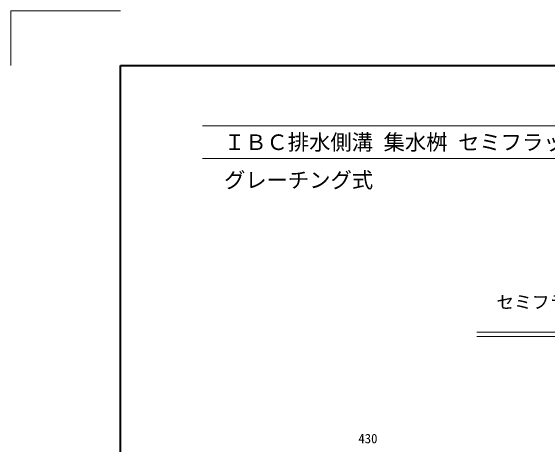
# Model space of a CAD drawing. Units: millimetres at full size; details may follow other scales. Extents: x 0 to 26200, y 7460 to 13400.
# Drawn here: x 0 to 1957, y 11817 to 13400 of the extents above; entities that cross this region are included whole.
import ezdxf
from ezdxf.enums import TextEntityAlignment as Align

# ---------------------------------------------------------------- set-up
doc = ezdxf.new("R2010")
doc.units = ezdxf.units.MM
doc.header["$LTSCALE"] = 25
for name, color, linetype, lineweight in [('0_2', 7, 'Continuous', 20), ('Defpoints_3', 8, 'Continuous', 0), ('図枠', 7, 'Continuous', 5), ('寸法線', 7, 'Continuous', 9)]:
    doc.layers.add(name, color=color, linetype=linetype, lineweight=lineweight)
doc.layers.add('文字', color=7, linetype='Continuous')
doc.styles.add('ＭＳ ゴシック', font='')
doc.styles.get('ＭＳ ゴシック').set_extended_font_data('MS Gothic')

msp = doc.modelspace()

# ---------------------------------------------------------------- linework, layer by layer
at = {"layer": '0_2'}
for p, q in [((1700.14, 12226.3), (3299.86, 12226.3)), ((1700.14, 12226.3), (3299.86, 12226.3)), ((1700, 12211.3), (3300, 12211.3)), ((1700, 12211.3), (3300, 12211.3))]:
    msp.add_line(p, q, dxfattribs=at)
at = {"layer": 'Defpoints_3', "color": 7, "lineweight": 13}
for p, q in [((0, 13399.96), (400, 13399.96)), ((0, 13199.96), (0, 13399.96)), ((0, 13399.96), (400, 13399.96)), ((0, 13199.96), (0, 13399.96))]:
    msp.add_line(p, q, dxfattribs=at)
at = {"layer": '図枠', "lineweight": 40}
for p, q in [((400, 7659.96), (400, 13199.96)), ((400, 13199.96), (8200, 13199.96))]:
    msp.add_line(p, q, dxfattribs=at)
at = {"layer": '図枠', "lineweight": 13}
for p, q in [((700, 12979.96), (7900, 12979.96)), ((700, 12859.96), (7900, 12859.96))]:
    msp.add_line(p, q, dxfattribs=at)

# ---------------------------------------------------------------- texts
at = {"layer": '図枠', "style": 'ＭＳ ゴシック'}
for s, p in [('\u3000ＩＢＣ排水側溝 集水桝 セミフラットＢⅡ型 斜左 H=0-20\u3000布設標準構造図 ', (700, 12919.96)), (' \u3000グレーチング式', (661.82, 12781.84))]:
    msp.add_text(s, height=56.96, dxfattribs=at).set_placement(p, align=Align.MIDDLE_LEFT)
at = {"layer": '寸法線', "style": 'ＭＳ ゴシック'}
msp.add_text('430', height=34.18, dxfattribs=at).set_placement((1303.05, 11838.09), align=Align.MIDDLE_CENTER)
at = {"layer": '文字', "style": 'ＭＳ ゴシック'}
msp.add_text('セミフラットＢⅡ型 斜左 H=0-20 布設標準構造図', height=47.47, dxfattribs=at).set_placement((1771.64, 12298.42), align=Align.BOTTOM_LEFT)

doc.saveas('drawing.dxf')
